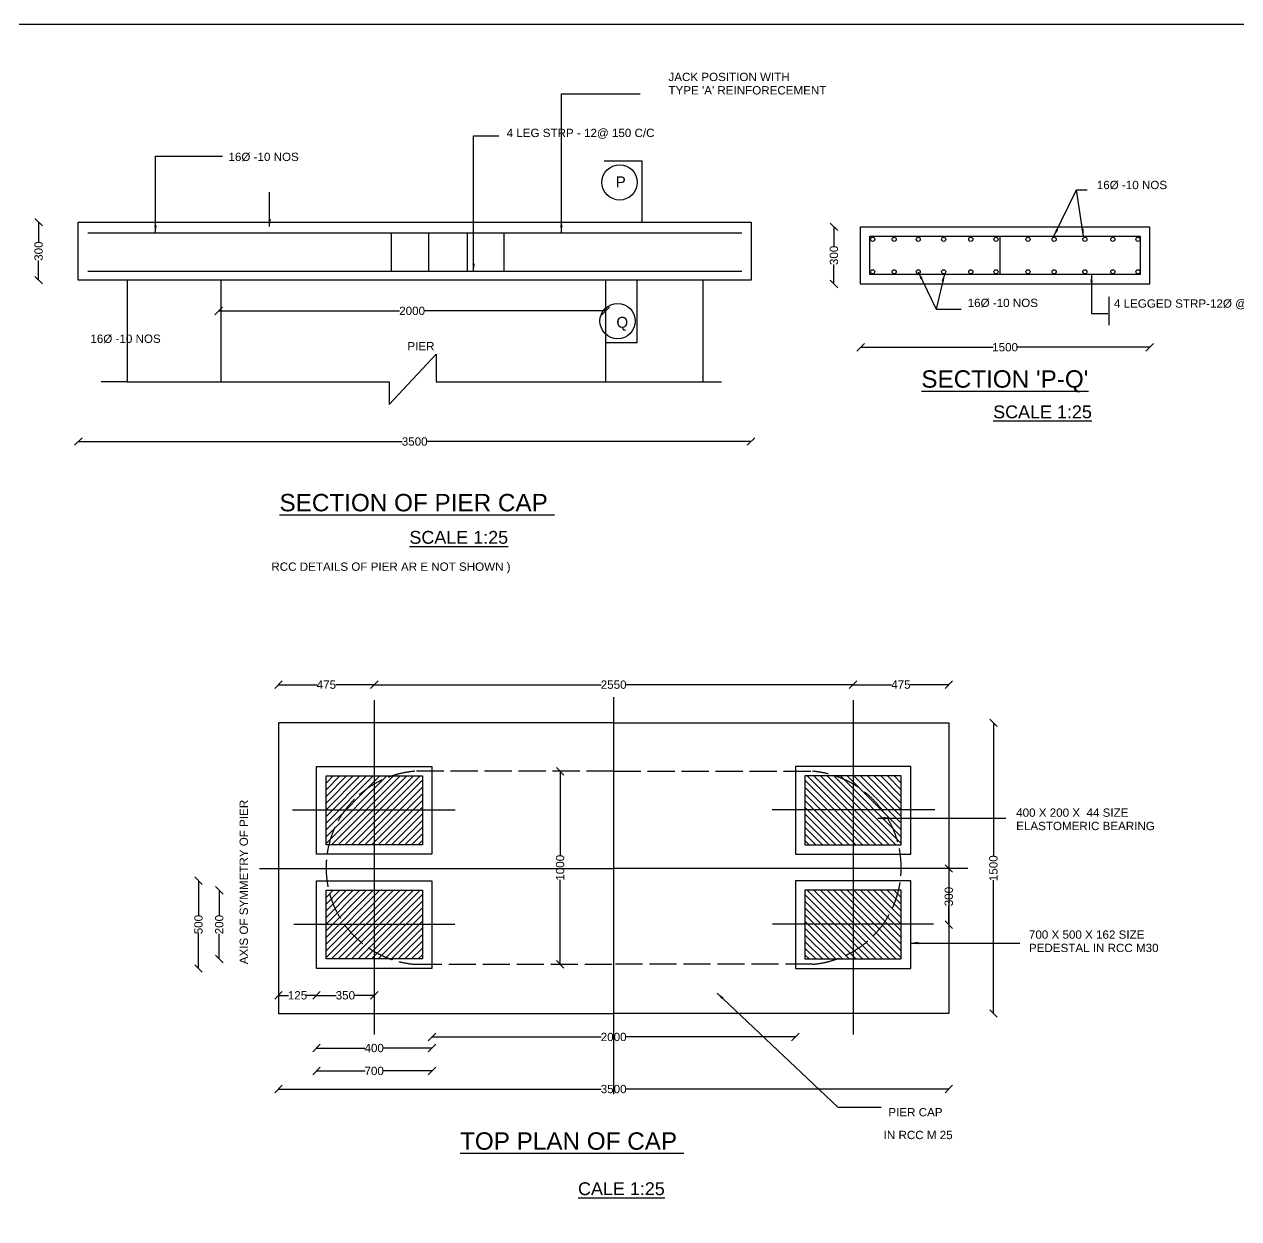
# Model space of a CAD drawing. Header units: millimetres. Extents: x -53245626 to -53218428, y 22137846 to 22155832.
# Drawn here: x -53241518 to -53233479, y 22147926 to 22155832 of the extents above; entities that cross this region are included whole.
import ezdxf

# ---------------------------------------------------------------- set-up
doc = ezdxf.new("R2010")
doc.units = ezdxf.units.MM
doc.header["$MEASUREMENT"] = 0
doc.linetypes.add('ACAD_ISO02W100', pattern=[15, 12, -3])
for name, color, linetype in [('DIMENSIONS', 7, 'Continuous'), ('DRAWING', 2, 'Continuous'), ('TEXT', 1, 'Continuous')]:
    doc.layers.add(name, color=color, linetype=linetype)
doc.styles.get("Standard").update_dxf_attribs({"font": 'arial.ttf', "height": 55})
doc.dimstyles.get("Standard").update_dxf_attribs({"dimtxt": 55, "dimasz": 50, "dimexe": 0.18, "dimexo": 0.0625, "dimgap": 0.09, "dimtad": 0, "dimdec": 0, "dimzin": 0, "dimdsep": 46, "dimtxsty": 'Standard', "dimblk": 'OBLIQUE', "dimcen": 0.09, "dimse1": 1, "dimse2": 1, "dimadec": 0, "dimazin": 0, "dimtfac": 1, "dimtdec": 0, "dimtofl": 0, "dimtmove": 0, "dimatfit": 3, "dimfxl": 1, "dimtolj": 1, "dimtzin": 0, "dimarcsym": 0})

# ---------------------------------------------------------------- blocks, each defined once
blk = doc.blocks.new('_Oblique')
at = {"color": 0, "linetype": 'ByBlock', "lineweight": -2}
blk.add_line((-0.5, -0.5), (0.5, 0.5), dxfattribs=at)
blk = doc.blocks.new('*D112')
at = {"layer": 'Defpoints', "color": 0, "transparency": 16777216}
for p in [(-53239584, 22149582.5), (-53239835.4, 22149563), (-53239584, 22149404.5)]:
    blk.add_point(p, dxfattribs=at)
at = {"layer": 'DIMENSIONS', "color": 0, "lineweight": -2, "transparency": 16777216}
for p, q in [((-53239835.4, 22149404.5), (-53239768.2, 22149404.5)), ((-53239584, 22149404.5), (-53239651.2, 22149404.5))]:
    blk.add_line(p, q, dxfattribs=at)
at = {"layer": 'DIMENSIONS', "color": 0, "lineweight": -2, "transparency": 16777216, "xscale": 50, "yscale": 50, "zscale": 50, "rotation": 180}
blk.add_blockref('_Oblique', (-53239835.4, 22149404.5), dxfattribs=at)
at = {"layer": 'DIMENSIONS', "color": 0, "lineweight": -2, "transparency": 16777216, "xscale": 50, "yscale": 50, "zscale": 50}
blk.add_blockref('_Oblique', (-53239584, 22149404.5), dxfattribs=at)
at = {"layer": 'DIMENSIONS', "color": 0, "transparency": 16777216, "insert": (-53239709.7, 22149404.5), "char_height": 55, "attachment_point": 5}
blk.add_mtext('\\A1;125', dxfattribs=at)
blk = doc.blocks.new('*D113')
at = {"layer": 'Defpoints', "color": 0, "transparency": 16777216}
for p in [(-53239584, 22149582.5), (-53239201.3, 22149582.5), (-53239201.3, 22149404.5)]:
    blk.add_point(p, dxfattribs=at)
at = {"layer": 'DIMENSIONS', "color": 0, "lineweight": -2, "transparency": 16777216}
for p, q in [((-53239584, 22149404.5), (-53239453.4, 22149404.5)), ((-53239201.3, 22149404.5), (-53239331.9, 22149404.5))]:
    blk.add_line(p, q, dxfattribs=at)
at = {"layer": 'DIMENSIONS', "color": 0, "lineweight": -2, "transparency": 16777216, "xscale": 50, "yscale": 50, "zscale": 50, "rotation": 180}
blk.add_blockref('_Oblique', (-53239584, 22149404.5), dxfattribs=at)
at = {"layer": 'DIMENSIONS', "color": 0, "lineweight": -2, "transparency": 16777216, "xscale": 50, "yscale": 50, "zscale": 50}
blk.add_blockref('_Oblique', (-53239201.3, 22149404.5), dxfattribs=at)
at = {"layer": 'DIMENSIONS', "color": 0, "transparency": 16777216, "insert": (-53239392.7, 22149404.5), "char_height": 55, "attachment_point": 5}
blk.add_mtext('\\A1;350', dxfattribs=at)
blk = doc.blocks.new('*D114')
at = {"layer": 'Defpoints', "color": 0, "transparency": 16777216}
for p in [(-53237971, 22150888), (-53237971, 22149610.4), (-53237971, 22149610.4)]:
    blk.add_point(p, dxfattribs=at)
at = {"layer": 'DIMENSIONS', "color": 0, "lineweight": -2, "transparency": 16777216}
for p, q in [((-53237971, 22150888), (-53237971, 22150328.7)), ((-53237971, 22149610.4), (-53237971, 22150169.6))]:
    blk.add_line(p, q, dxfattribs=at)
at = {"layer": 'DIMENSIONS', "color": 0, "lineweight": -2, "transparency": 16777216, "xscale": 50, "yscale": 50, "zscale": 50}
for p, rotation in [((-53237971, 22150888), 90), ((-53237971, 22149610.4), 270)]:
    blk.add_blockref('_Oblique', p, dxfattribs=dict(at, rotation=rotation))
at = {"layer": 'DIMENSIONS', "color": 0, "transparency": 16777216, "insert": (-53237971, 22150249.2), "char_height": 55, "attachment_point": 5, "rotation": 90}
blk.add_mtext('\\A1;1000', dxfattribs=at)
blk = doc.blocks.new('*D115')
at = {"layer": 'Defpoints', "color": 0, "transparency": 16777216}
for p in [(-53239201.3, 22151461), (-53239835.4, 22151208.2), (-53239201.3, 22151208.2)]:
    blk.add_point(p, dxfattribs=at)
at = {"layer": 'DIMENSIONS', "color": 0, "lineweight": -2, "transparency": 16777216}
for p, q in [((-53239835.4, 22151461), (-53239580.5, 22151461)), ((-53239201.3, 22151461), (-53239456.2, 22151461))]:
    blk.add_line(p, q, dxfattribs=at)
at = {"layer": 'DIMENSIONS', "color": 0, "lineweight": -2, "transparency": 16777216, "xscale": 50, "yscale": 50, "zscale": 50, "rotation": 180}
blk.add_blockref('_Oblique', (-53239835.4, 22151461), dxfattribs=at)
at = {"layer": 'DIMENSIONS', "color": 0, "lineweight": -2, "transparency": 16777216, "xscale": 50, "yscale": 50, "zscale": 50}
blk.add_blockref('_Oblique', (-53239201.3, 22151461), dxfattribs=at)
at = {"layer": 'DIMENSIONS', "color": 0, "transparency": 16777216, "insert": (-53239518.4, 22151461), "char_height": 55, "attachment_point": 5}
blk.add_mtext('\\A1;475', dxfattribs=at)
blk = doc.blocks.new('*D116')
at = {"layer": 'Defpoints', "color": 0, "transparency": 16777216}
for p in [(-53236032.1, 22151461), (-53239201.3, 22151208.2), (-53236032.1, 22151208.2)]:
    blk.add_point(p, dxfattribs=at)
at = {"layer": 'DIMENSIONS', "color": 0, "lineweight": -2, "transparency": 16777216}
for p, q in [((-53239201.3, 22151461), (-53237699.3, 22151461)), ((-53236032.1, 22151461), (-53237534.1, 22151461))]:
    blk.add_line(p, q, dxfattribs=at)
at = {"layer": 'DIMENSIONS', "color": 0, "lineweight": -2, "transparency": 16777216, "xscale": 50, "yscale": 50, "zscale": 50, "rotation": 180}
blk.add_blockref('_Oblique', (-53239201.3, 22151461), dxfattribs=at)
at = {"layer": 'DIMENSIONS', "color": 0, "lineweight": -2, "transparency": 16777216, "xscale": 50, "yscale": 50, "zscale": 50}
blk.add_blockref('_Oblique', (-53236032.1, 22151461), dxfattribs=at)
at = {"layer": 'DIMENSIONS', "color": 0, "transparency": 16777216, "insert": (-53237616.7, 22151461), "char_height": 55, "attachment_point": 5}
blk.add_mtext('\\A1;2550', dxfattribs=at)
blk = doc.blocks.new('*D117')
at = {"layer": 'Defpoints', "color": 0, "transparency": 16777216}
for p in [(-53235398, 22151461), (-53236032.1, 22151208.2), (-53235398, 22151208.2)]:
    blk.add_point(p, dxfattribs=at)
at = {"layer": 'DIMENSIONS', "color": 0, "lineweight": -2, "transparency": 16777216}
for p, q in [((-53236032.1, 22151461), (-53235777.2, 22151461)), ((-53235398, 22151461), (-53235652.9, 22151461))]:
    blk.add_line(p, q, dxfattribs=at)
at = {"layer": 'DIMENSIONS', "color": 0, "lineweight": -2, "transparency": 16777216, "xscale": 50, "yscale": 50, "zscale": 50, "rotation": 180}
blk.add_blockref('_Oblique', (-53236032.1, 22151461), dxfattribs=at)
at = {"layer": 'DIMENSIONS', "color": 0, "lineweight": -2, "transparency": 16777216, "xscale": 50, "yscale": 50, "zscale": 50}
blk.add_blockref('_Oblique', (-53235398, 22151461), dxfattribs=at)
at = {"layer": 'DIMENSIONS', "color": 0, "transparency": 16777216, "insert": (-53235715, 22151461), "char_height": 55, "attachment_point": 5}
blk.add_mtext('\\A1;475', dxfattribs=at)
blk = doc.blocks.new('*D118')
at = {"layer": 'Defpoints', "color": 0, "transparency": 16777216}
for p in [(-53235649.4, 22150244), (-53235398, 22150244), (-53235649.4, 22149872.9)]:
    blk.add_point(p, dxfattribs=at)
at = {"layer": 'DIMENSIONS', "color": 0, "lineweight": -2, "transparency": 16777216}
for p, q in [((-53235398, 22150244), (-53235398, 22150119.2)), ((-53235398, 22149872.9), (-53235398, 22149997.7))]:
    blk.add_line(p, q, dxfattribs=at)
at = {"layer": 'DIMENSIONS', "color": 0, "lineweight": -2, "transparency": 16777216, "xscale": 50, "yscale": 50, "zscale": 50}
for p, rotation in [((-53235398, 22150244), 90), ((-53235398, 22149872.9), 270)]:
    blk.add_blockref('_Oblique', p, dxfattribs=dict(at, rotation=rotation))
at = {"layer": 'DIMENSIONS', "color": 0, "transparency": 16777216, "insert": (-53235398, 22150058.4), "char_height": 55, "attachment_point": 5, "rotation": 90}
blk.add_mtext('\\A1;300', dxfattribs=at)
blk = doc.blocks.new('*D119')
at = {"layer": 'Defpoints', "color": 0, "transparency": 16777216}
for p in [(-53235398, 22151208.2), (-53235398, 22149284.2), (-53235102.5, 22149284.2)]:
    blk.add_point(p, dxfattribs=at)
at = {"layer": 'DIMENSIONS', "color": 0, "lineweight": -2, "transparency": 16777216}
for p, q in [((-53235102.5, 22151208.2), (-53235102.5, 22150325.8)), ((-53235102.5, 22149284.2), (-53235102.5, 22150166.7))]:
    blk.add_line(p, q, dxfattribs=at)
at = {"layer": 'DIMENSIONS', "color": 0, "lineweight": -2, "transparency": 16777216, "xscale": 50, "yscale": 50, "zscale": 50}
for p, rotation in [((-53235102.5, 22151208.2), 90), ((-53235102.5, 22149284.2), 270)]:
    blk.add_blockref('_Oblique', p, dxfattribs=dict(at, rotation=rotation))
at = {"layer": 'DIMENSIONS', "color": 0, "transparency": 16777216, "insert": (-53235102.5, 22150246.2), "char_height": 55, "attachment_point": 5, "rotation": 90}
blk.add_mtext('\\A1;1500', dxfattribs=at)
blk = doc.blocks.new('*D120')
at = {"layer": 'Defpoints', "color": 0, "transparency": 16777216}
for p in [(-53239584, 22150163.3), (-53240365, 22149582.5), (-53239584, 22149582.5)]:
    blk.add_point(p, dxfattribs=at)
at = {"layer": 'DIMENSIONS', "color": 0, "lineweight": -2, "transparency": 16777216}
for p, q in [((-53240365, 22150163.3), (-53240365, 22149933.6)), ((-53240365, 22149582.5), (-53240365, 22149812.1))]:
    blk.add_line(p, q, dxfattribs=at)
at = {"layer": 'DIMENSIONS', "color": 0, "lineweight": -2, "transparency": 16777216, "xscale": 50, "yscale": 50, "zscale": 50}
for p, rotation in [((-53240365, 22150163.3), 90), ((-53240365, 22149582.5), 270)]:
    blk.add_blockref('_Oblique', p, dxfattribs=dict(at, rotation=rotation))
at = {"layer": 'DIMENSIONS', "color": 0, "transparency": 16777216, "insert": (-53240365, 22149872.9), "char_height": 55, "attachment_point": 5, "rotation": 90}
blk.add_mtext('\\A1;500', dxfattribs=at)
blk = doc.blocks.new('*D121')
at = {"layer": 'Defpoints', "color": 0, "transparency": 16777216}
for p in [(-53239337, 22150100.2), (-53240227.5, 22149645.5), (-53239337, 22149645.5)]:
    blk.add_point(p, dxfattribs=at)
at = {"layer": 'DIMENSIONS', "color": 0, "lineweight": -2, "transparency": 16777216}
for p, q in [((-53240227.5, 22150100.2), (-53240227.5, 22149934.1)), ((-53240227.5, 22149645.5), (-53240227.5, 22149811.7))]:
    blk.add_line(p, q, dxfattribs=at)
at = {"layer": 'DIMENSIONS', "color": 0, "lineweight": -2, "transparency": 16777216, "xscale": 50, "yscale": 50, "zscale": 50}
for p, rotation in [((-53240227.5, 22150100.2), 90), ((-53240227.5, 22149645.5), 270)]:
    blk.add_blockref('_Oblique', p, dxfattribs=dict(at, rotation=rotation))
at = {"layer": 'DIMENSIONS', "color": 0, "transparency": 16777216, "insert": (-53240227.5, 22149872.9), "char_height": 55, "attachment_point": 5, "rotation": 90}
blk.add_mtext('\\A1;200', dxfattribs=at)
blk = doc.blocks.new('*D122')
at = {"layer": 'Defpoints', "color": 0, "transparency": 16777216}
for p in [(-53239584, 22149582.5), (-53238819.8, 22149582.5), (-53238819.8, 22149055.5)]:
    blk.add_point(p, dxfattribs=at)
at = {"layer": 'DIMENSIONS', "color": 0, "lineweight": -2, "transparency": 16777216}
for p, q in [((-53239584, 22149055.5), (-53239263.7, 22149055.5)), ((-53238819.8, 22149055.5), (-53239140, 22149055.5))]:
    blk.add_line(p, q, dxfattribs=at)
at = {"layer": 'DIMENSIONS', "color": 0, "lineweight": -2, "transparency": 16777216, "xscale": 50, "yscale": 50, "zscale": 50, "rotation": 180}
blk.add_blockref('_Oblique', (-53239584, 22149055.5), dxfattribs=at)
at = {"layer": 'DIMENSIONS', "color": 0, "lineweight": -2, "transparency": 16777216, "xscale": 50, "yscale": 50, "zscale": 50}
blk.add_blockref('_Oblique', (-53238819.8, 22149055.5), dxfattribs=at)
at = {"layer": 'DIMENSIONS', "color": 0, "transparency": 16777216, "insert": (-53239201.9, 22149055.5), "char_height": 55, "attachment_point": 5}
blk.add_mtext('\\A1;400', dxfattribs=at)
blk = doc.blocks.new('*D123')
at = {"layer": 'Defpoints', "color": 0, "transparency": 16777216}
for p in [(-53239584, 22149582.5), (-53238819.8, 22149582.5), (-53238819.8, 22148904)]:
    blk.add_point(p, dxfattribs=at)
at = {"layer": 'DIMENSIONS', "color": 0, "lineweight": -2, "transparency": 16777216}
for p, q in [((-53239584, 22148904), (-53239262.4, 22148904)), ((-53238819.8, 22148904), (-53239141.3, 22148904))]:
    blk.add_line(p, q, dxfattribs=at)
at = {"layer": 'DIMENSIONS', "color": 0, "lineweight": -2, "transparency": 16777216, "xscale": 50, "yscale": 50, "zscale": 50, "rotation": 180}
blk.add_blockref('_Oblique', (-53239584, 22148904), dxfattribs=at)
at = {"layer": 'DIMENSIONS', "color": 0, "lineweight": -2, "transparency": 16777216, "xscale": 50, "yscale": 50, "zscale": 50}
blk.add_blockref('_Oblique', (-53238819.8, 22148904), dxfattribs=at)
at = {"layer": 'DIMENSIONS', "color": 0, "transparency": 16777216, "insert": (-53239201.9, 22148904), "char_height": 55, "attachment_point": 5}
blk.add_mtext('\\A1;700', dxfattribs=at)
blk = doc.blocks.new('*D124')
at = {"layer": 'Defpoints', "color": 0, "transparency": 16777216}
for p in [(-53238819.8, 22149610.4), (-53236413.6, 22149582.5), (-53236413.6, 22149129)]:
    blk.add_point(p, dxfattribs=at)
at = {"layer": 'DIMENSIONS', "color": 0, "lineweight": -2, "transparency": 16777216}
for p, q in [((-53238819.8, 22149129), (-53237699.3, 22149129)), ((-53236413.6, 22149129), (-53237534.1, 22149129))]:
    blk.add_line(p, q, dxfattribs=at)
at = {"layer": 'DIMENSIONS', "color": 0, "lineweight": -2, "transparency": 16777216, "xscale": 50, "yscale": 50, "zscale": 50, "rotation": 180}
blk.add_blockref('_Oblique', (-53238819.8, 22149129), dxfattribs=at)
at = {"layer": 'DIMENSIONS', "color": 0, "lineweight": -2, "transparency": 16777216, "xscale": 50, "yscale": 50, "zscale": 50}
blk.add_blockref('_Oblique', (-53236413.6, 22149129), dxfattribs=at)
at = {"layer": 'DIMENSIONS', "color": 0, "transparency": 16777216, "insert": (-53237616.7, 22149129), "char_height": 55, "attachment_point": 5}
blk.add_mtext('\\A1;2000', dxfattribs=at)
blk = doc.blocks.new('*D125')
at = {"layer": 'Defpoints', "color": 0, "transparency": 16777216}
for p in [(-53239835.4, 22149284.2), (-53235398, 22149284.2), (-53235398, 22148784)]:
    blk.add_point(p, dxfattribs=at)
at = {"layer": 'DIMENSIONS', "color": 0, "lineweight": -2, "transparency": 16777216}
for p, q in [((-53239835.4, 22148784), (-53237698.8, 22148784)), ((-53235398, 22148784), (-53237534.6, 22148784))]:
    blk.add_line(p, q, dxfattribs=at)
at = {"layer": 'DIMENSIONS', "color": 0, "lineweight": -2, "transparency": 16777216, "xscale": 50, "yscale": 50, "zscale": 50, "rotation": 180}
blk.add_blockref('_Oblique', (-53239835.4, 22148784), dxfattribs=at)
at = {"layer": 'DIMENSIONS', "color": 0, "lineweight": -2, "transparency": 16777216, "xscale": 50, "yscale": 50, "zscale": 50}
blk.add_blockref('_Oblique', (-53235398, 22148784), dxfattribs=at)
at = {"layer": 'DIMENSIONS', "color": 0, "transparency": 16777216, "insert": (-53237616.7, 22148784), "char_height": 55, "attachment_point": 5}
blk.add_mtext('\\A1;3500', dxfattribs=at)
blk = doc.blocks.new('*D147')
at = {"layer": 'Defpoints', "color": 0, "transparency": 16777216}
for p in [(-53235982, 22154492), (-53236158.5, 22154113.2), (-53235982, 22154113.2)]:
    blk.add_point(p, dxfattribs=at)
at = {"layer": 'DIMENSIONS', "color": 0, "lineweight": -2, "transparency": 16777216}
for p, q in [((-53236158.5, 22154492), (-53236158.5, 22154363.3)), ((-53236158.5, 22154113.2), (-53236158.5, 22154241.8))]:
    blk.add_line(p, q, dxfattribs=at)
at = {"layer": 'DIMENSIONS', "color": 0, "lineweight": -2, "transparency": 16777216, "xscale": 50, "yscale": 50, "zscale": 50}
for p, rotation in [((-53236158.5, 22154492), 90), ((-53236158.5, 22154113.2), 270)]:
    blk.add_blockref('_Oblique', p, dxfattribs=dict(at, rotation=rotation))
at = {"layer": 'DIMENSIONS', "color": 0, "transparency": 16777216, "insert": (-53236158.5, 22154302.6), "char_height": 55, "attachment_point": 5, "rotation": 90}
blk.add_mtext('\\A1;300', dxfattribs=at)
blk = doc.blocks.new('*D148')
at = {"layer": 'Defpoints', "color": 0, "transparency": 16777216}
for p in [(-53235982, 22154119), (-53234068.8, 22154113.2), (-53234068.8, 22153694.5)]:
    blk.add_point(p, dxfattribs=at)
at = {"layer": 'DIMENSIONS', "color": 0, "lineweight": -2, "transparency": 16777216}
for p, q in [((-53235982, 22153694.5), (-53235104.9, 22153694.5)), ((-53234068.8, 22153694.5), (-53234945.9, 22153694.5))]:
    blk.add_line(p, q, dxfattribs=at)
at = {"layer": 'DIMENSIONS', "color": 0, "lineweight": -2, "transparency": 16777216, "xscale": 50, "yscale": 50, "zscale": 50, "rotation": 180}
blk.add_blockref('_Oblique', (-53235982, 22153694.5), dxfattribs=at)
at = {"layer": 'DIMENSIONS', "color": 0, "lineweight": -2, "transparency": 16777216, "xscale": 50, "yscale": 50, "zscale": 50}
blk.add_blockref('_Oblique', (-53234068.8, 22153694.5), dxfattribs=at)
at = {"layer": 'DIMENSIONS', "color": 0, "transparency": 16777216, "insert": (-53235025.4, 22153694.5), "char_height": 55, "attachment_point": 5}
blk.add_mtext('\\A1;1500', dxfattribs=at)
blk = doc.blocks.new('*D149')
at = {"layer": 'Defpoints', "color": 0, "transparency": 16777216}
for p in [(-53241160.7, 22154139), (-53236707.2, 22154139), (-53236707.2, 22153070.5)]:
    blk.add_point(p, dxfattribs=at)
at = {"layer": 'DIMENSIONS', "color": 0, "lineweight": -2, "transparency": 16777216}
for p, q in [((-53241160.7, 22153070.5), (-53239016, 22153070.5)), ((-53236707.2, 22153070.5), (-53238851.8, 22153070.5))]:
    blk.add_line(p, q, dxfattribs=at)
at = {"layer": 'DIMENSIONS', "color": 0, "lineweight": -2, "transparency": 16777216, "xscale": 50, "yscale": 50, "zscale": 50, "rotation": 180}
blk.add_blockref('_Oblique', (-53241160.7, 22153070.5), dxfattribs=at)
at = {"layer": 'DIMENSIONS', "color": 0, "lineweight": -2, "transparency": 16777216, "xscale": 50, "yscale": 50, "zscale": 50}
blk.add_blockref('_Oblique', (-53236707.2, 22153070.5), dxfattribs=at)
at = {"layer": 'DIMENSIONS', "color": 0, "transparency": 16777216, "insert": (-53238933.9, 22153070.5), "char_height": 55, "attachment_point": 5}
blk.add_mtext('\\A1;3500', dxfattribs=at)
blk = doc.blocks.new('*D150')
at = {"layer": 'Defpoints', "color": 0, "transparency": 16777216}
for p in [(-53241160.7, 22154522.5), (-53241423.5, 22154139), (-53241160.7, 22154139)]:
    blk.add_point(p, dxfattribs=at)
at = {"layer": 'DIMENSIONS', "color": 0, "lineweight": -2, "transparency": 16777216}
for p, q in [((-53241423.5, 22154522.5), (-53241423.5, 22154391.5)), ((-53241423.5, 22154139), (-53241423.5, 22154270))]:
    blk.add_line(p, q, dxfattribs=at)
at = {"layer": 'DIMENSIONS', "color": 0, "lineweight": -2, "transparency": 16777216, "xscale": 50, "yscale": 50, "zscale": 50}
for p, rotation in [((-53241423.5, 22154522.5), 90), ((-53241423.5, 22154139), 270)]:
    blk.add_blockref('_Oblique', p, dxfattribs=dict(at, rotation=rotation))
at = {"layer": 'DIMENSIONS', "color": 0, "transparency": 16777216, "insert": (-53241423.5, 22154330.8), "char_height": 55, "attachment_point": 5, "rotation": 90}
blk.add_mtext('\\A1;300', dxfattribs=at)
blk = doc.blocks.new('*D151')
at = {"layer": 'Defpoints', "color": 0, "transparency": 16777216}
for p in [(-53240231.5, 22153924), (-53237670.2, 22153935.2), (-53237670.2, 22153924)]:
    blk.add_point(p, dxfattribs=at)
at = {"layer": 'DIMENSIONS', "color": 0, "lineweight": -2, "transparency": 16777216}
for p, q in [((-53240231.5, 22153935.2), (-53239033.4, 22153935.2)), ((-53237670.2, 22153935.2), (-53238868.2, 22153935.2))]:
    blk.add_line(p, q, dxfattribs=at)
at = {"layer": 'DIMENSIONS', "color": 0, "lineweight": -2, "transparency": 16777216, "xscale": 50, "yscale": 50, "zscale": 50, "rotation": 180}
blk.add_blockref('_Oblique', (-53240231.5, 22153935.2), dxfattribs=at)
at = {"layer": 'DIMENSIONS', "color": 0, "lineweight": -2, "transparency": 16777216, "xscale": 50, "yscale": 50, "zscale": 50}
blk.add_blockref('_Oblique', (-53237670.2, 22153935.2), dxfattribs=at)
at = {"layer": 'DIMENSIONS', "color": 0, "transparency": 16777216, "insert": (-53238950.8, 22153935.2), "char_height": 55, "attachment_point": 5}
blk.add_mtext('\\A1;2000', dxfattribs=at)

msp = doc.modelspace()

# ---------------------------------------------------------------- hatches: boundary and pattern name
at = {"layer": 'DRAWING'}
h = msp.add_hatch(dxfattribs=at)
h.set_pattern_fill('ANSI31', color=0, scale=250, style=0)
h.set_pattern_definition([(45, (2523.824, -1744.437), (-22.097086912, 22.097086912), [])])
h.paths.add_polyline_path([(-53239520.9, 22150856.6), (-53238882.8, 22150856.6), (-53238882.8, 22150401.9), (-53239520.9, 22150401.9)])
h = msp.add_hatch(dxfattribs=at)
h.set_pattern_fill('ANSI31', color=0, scale=250, style=0)
h.set_pattern_definition([(135, (-106477757.22, -1744.437), (22.097086912, 22.097086912), [])])
h.paths.add_polyline_path([(-53235712.5, 22150856.6), (-53236350.6, 22150856.6), (-53236350.6, 22150401.9), (-53235712.5, 22150401.9)])
h = msp.add_hatch(dxfattribs=at)
h.set_pattern_fill('ANSI31', color=0, scale=250, style=0)
h.set_pattern_definition([(45, (2523.75, -2500.82), (-22.097086912, 22.097086912), [])])
h.paths.add_polyline_path([(-53239520.9, 22150100.2), (-53238882.8, 22150100.2), (-53238882.8, 22149645.5), (-53239520.9, 22149645.5)])
h = msp.add_hatch(dxfattribs=at)
h.set_pattern_fill('ANSI31', color=0, scale=250, style=0)
h.set_pattern_definition([(135, (-106477757.146, -2500.82), (22.097086912, 22.097086912), [])])
h.paths.add_polyline_path([(-53235712.5, 22150100.2), (-53236350.6, 22150100.2), (-53236350.6, 22149645.5), (-53235712.5, 22149645.5)])

# ---------------------------------------------------------------- linework, layer by layer
at = {"layer": 'DIMENSIONS', "color": 0}
msp.add_lwpolyline([(-53218449.6, 22137845.5), (-53245626, 22137845.5), (-53245626, 22155832.5), (-53218449.6, 22155832.5)], close=True, dxfattribs=at)
for points in [[(-53237679, 22154929.5), (-53237431, 22154929.5), (-53237431, 22154522.5)], [(-53240215, 22153466.4), (-53240215, 22154139)], [(-53234338.5, 22154029), (-53234338.5, 22153840.5)]]:
    msp.add_lwpolyline(points, dxfattribs=at)
at = {"layer": 'DRAWING', "color": 0}
for points in [[(-53241160.7, 22154522.5), (-53236707.2, 22154522.5), (-53236707.2, 22154139), (-53241160.7, 22154139)], [(-53235982, 22154492), (-53234068.8, 22154492), (-53234068.8, 22154113.2), (-53235982, 22154113.2)], [(-53235920.1, 22154430), (-53234130.7, 22154430), (-53234130.7, 22154175.2), (-53235920.1, 22154175.2)], [(-53239583.9, 22150919.7), (-53238819.7, 22150919.7), (-53238819.7, 22150338.8), (-53239583.9, 22150338.8)], [(-53239520.9, 22150856.6), (-53238882.8, 22150856.6), (-53238882.8, 22150401.9), (-53239520.9, 22150401.9)], [(-53235649.5, 22150919.7), (-53236413.7, 22150919.7), (-53236413.7, 22150338.8), (-53235649.5, 22150338.8)], [(-53235712.5, 22150856.6), (-53236350.6, 22150856.6), (-53236350.6, 22150401.9), (-53235712.5, 22150401.9)], [(-53239584, 22150163.3), (-53238819.8, 22150163.3), (-53238819.8, 22149582.5), (-53239584, 22149582.5)], [(-53235649.4, 22150163.3), (-53236413.6, 22150163.3), (-53236413.6, 22149582.5), (-53235649.4, 22149582.5)], [(-53239520.9, 22150100.2), (-53238882.8, 22150100.2), (-53238882.8, 22149645.5), (-53239520.9, 22149645.5)], [(-53235712.5, 22150100.2), (-53236350.6, 22150100.2), (-53236350.6, 22149645.5), (-53235712.5, 22149645.5)]]:
    msp.add_lwpolyline(points, close=True, dxfattribs=at)
for points in [[(-53241098.2, 22154451.6), (-53236768.2, 22154451.6)], [(-53239088.6, 22154451.6), (-53239088.6, 22154197.7)], [(-53238842, 22154451.6), (-53238842, 22154197.7)], [(-53238585.5, 22154451.6), (-53238585.5, 22154197.7)], [(-53238343, 22154451.6), (-53238343, 22154197.7)], [(-53235060.8, 22154430), (-53235060.8, 22154175.2)], [(-53241098.2, 22154197.7), (-53236768.2, 22154197.7)], [(-53240837.7, 22154139), (-53240837.7, 22153466.4), (-53241009.5, 22153466.4)], [(-53237670.2, 22154139), (-53237670.2, 22153466.4)], [(-53237670.2, 22153725.1), (-53237460.2, 22153725.1), (-53237460.2, 22154139)], [(-53237025.8, 22154139), (-53237025.8, 22153466.4)], [(-53240837.7, 22153466.4), (-53239102.2, 22153466.4), (-53239102.2, 22153316.6), (-53238791, 22153647.9), (-53238791, 22153466.4), (-53236901.8, 22153466.4)], [(-53239201.3, 22151359.1), (-53239201.3, 22149145.2), (-53239201.3, 22149145.2)], [(-53237616.7, 22151379.5), (-53237616.7, 22148751.3)], [(-53237616.7, 22151379.5), (-53237616.7, 22148751.3)], [(-53236032.1, 22151359.1), (-53236032.1, 22149145.2), (-53236032.1, 22149145.2)], [(-53237616.7, 22151208.2), (-53239835.4, 22151208.2), (-53239835.4, 22149284.2), (-53237616.7, 22149284.2)], [(-53237616.7, 22151208.2), (-53235398, 22151208.2), (-53235398, 22149284.2), (-53237616.7, 22149284.2)], [(-53239743.3, 22150631.9), (-53238666.4, 22150631.9)], [(-53235490.1, 22150631.9), (-53236567, 22150631.9)], [(-53239960.6, 22150244), (-53237616.7, 22150244)], [(-53235272.8, 22150244), (-53237616.7, 22150244)], [(-53239734.3, 22149875.5), (-53238668.5, 22149875.5)], [(-53235499.1, 22149875.5), (-53236564.9, 22149875.5)]]:
    msp.add_lwpolyline(points, dxfattribs=at)
at = {"layer": 'DRAWING', "color": 0, "linetype": 'ACAD_ISO02W100', "ltscale": 15}
for points in [[(-53237616.7, 22150888), (-53238933.6, 22150888, 0.918412), (-53238933.6, 22149610.4), (-53237616.7, 22149610.4)], [(-53237616.7, 22150888), (-53236299.8, 22150888, -0.918412), (-53236299.8, 22149610.4), (-53237616.7, 22149610.4)]]:
    msp.add_lwpolyline(points, format="xyb", dxfattribs=at)
at = {"layer": 'DRAWING', "color": 0}
for centre, radius in [((-53237577.6, 22154785.9), 116.8), ((-53235902.4, 22154409.1), 13.7), ((-53235759.6, 22154409.1), 13.7), ((-53235600.3, 22154409.1), 13.7), ((-53235432, 22154409.1), 13.7), ((-53235252.7, 22154409.1), 13.7), ((-53235085.6, 22154409.1), 13.7), ((-53234873.6, 22154409.1), 13.7), ((-53234700.9, 22154409.1), 13.7), ((-53234497.3, 22154409.1), 13.7), ((-53234312.4, 22154409.1), 13.7), ((-53234145.3, 22154409.1), 13.7), ((-53235902.4, 22154194.1), 13.7), ((-53235759.6, 22154194.1), 13.7), ((-53235600.3, 22154194.1), 13.7), ((-53235432, 22154194.1), 13.7), ((-53235252.7, 22154194.1), 13.7), ((-53235085.6, 22154194.1), 13.7), ((-53234873.6, 22154194.1), 13.7), ((-53234700.9, 22154194.1), 13.7), ((-53234497.3, 22154194.1), 13.7), ((-53234312.4, 22154194.1), 13.7), ((-53234145.3, 22154194.1), 13.7), ((-53237590.6, 22153867.9), 116.8)]:
    msp.add_circle(centre, radius, dxfattribs=at)

# ---------------------------------------------------------------- texts
at = {"layer": 'TEXT', "color": 0}
for s, height, p in [('JACK POSITION WITH ', 55, (-53237253.9, 22155456.5)), ("TYPE 'A' REINFORECEMENT ", 55, (-53237253.9, 22155368.1)), ('4 LEG STRP - 12@ 150 C/C', 55, (-53238325.1, 22155086)), ('16Ø -10 NOS', 55, (-53240166.5, 22154927.5)), ('P', 72.2, (-53237603.6, 22154753.5)), ('16Ø -10 NOS', 55, (-53234418.3, 22154741.3)), ('16Ø -10 NOS', 55, (-53235273.1, 22153960.9)), ('4 LEGGED STRP-12Ø @ 150 C/C', 55, (-53234305, 22153956.7)), ('Q', 72.2, (-53237598.9, 22153823.7)), ('16Ø -10 NOS', 55, (-53241080.5, 22153723.6)), ('PIER', 55, (-53238982, 22153674.2)), ("%%USECTION 'P-Q'", 115, (-53235579.7, 22153427.1)), ('%%USCALE 1:25', 85, (-53235104.4, 22153224.4)), ('%%USECTION OF PIER CAP ', 115, (-53239828.8, 22152608.7)), ('%%USCALE 1:25', 85, (-53238968.8, 22152393.8)), ('RCC DETAILS OF PIER AR E NOT SHOWN )', 55, (-53239882.6, 22152214.8)), ('400 X 200 X  44 SIZE', 55, (-53234952, 22150586.6)), ('ELASTOMERIC BEARING ', 55, (-53234952, 22150498.2)), ('700 X 500 X 162 SIZE', 55, (-53234867.6, 22149779.4)), ('PEDESTAL IN RCC M30', 55, (-53234867.6, 22149691.1)), ('PIER CAP ', 55, (-53235798.1, 22148603.7)), ('%%UTOP PLAN OF CAP ', 115, (-53238633.7, 22148382.7)), ('IN RCC M 25', 55, (-53235829.2, 22148452.8)), ('%%UCALE 1:25', 85, (-53237852.6, 22148082.2))]:
    msp.add_text(s, height=height, dxfattribs=at).set_placement(p)
msp.add_text('AXIS OF SYMMETRY OF PIER ', height=55, rotation=90, dxfattribs=at).set_placement((-53240038, 22149610.5))

# ---------------------------------------------------------------- dimensions: what is measured, and where the dimension line sits
at = {"layer": 'DIMENSIONS', "color": 0}
for base, p1, p2, text, picture, middle in [((-53241423.5, 22154139), (-53241160.7, 22154522.5), (-53241160.7, 22154139), '300', '*D150', (-53241423.5, 22154330.8)), ((-53236158.5, 22154113.2), (-53235982, 22154492), (-53235982, 22154113.2), '300', '*D147', (-53236158.5, 22154302.6)), ((-53235102.5, 22149284.2), (-53235398, 22151208.2), (-53235398, 22149284.2), '1500', '*D119', (-53235102.5, 22150246.2)), ((-53237971, 22149610.4), (-53237971, 22150888), (-53237971, 22149610.4), '1000', '*D114', (-53237971, 22150249.2)), ((-53235398, 22150244), (-53235649.4, 22149872.9), (-53235649.4, 22150244), '300', '*D118', (-53235398, 22150058.4)), ((-53240365, 22149582.5), (-53239584, 22150163.3), (-53239584, 22149582.5), '500', '*D120', (-53240365, 22149872.9)), ((-53240227.5, 22149645.5), (-53239337, 22150100.2), (-53239337, 22149645.5), '200', '*D121', (-53240227.5, 22149872.9))]:
    dim = msp.add_linear_dim(base=base, p1=p1, p2=p2, angle=90, text=text, dimstyle='Standard', dxfattribs=at)
    dim.commit()
    dim.dimension.update_dxf_attribs({"geometry": picture, "text_midpoint": middle})
for base, p1, p2, text, picture, middle in [((-53236707.2, 22153070.5), (-53241160.7, 22154139), (-53236707.2, 22154139), '3500', '*D149', (-53238933.9, 22153070.5)), ((-53234068.8, 22153694.5), (-53235982, 22154119), (-53234068.8, 22154113.2), '1500', '*D148', (-53235025.4, 22153694.5)), ((-53237670.2, 22153935.2), (-53240231.5, 22153924), (-53237670.2, 22153924), '2000', '*D151', (-53238950.8, 22153935.2)), ((-53239201.3, 22151461), (-53239835.4, 22151208.2), (-53239201.3, 22151208.2), '475', '*D115', (-53239518.4, 22151461)), ((-53236032.1, 22151461), (-53239201.3, 22151208.2), (-53236032.1, 22151208.2), '2550', '*D116', (-53237616.7, 22151461)), ((-53235398, 22151461), (-53236032.1, 22151208.2), (-53235398, 22151208.2), '475', '*D117', (-53235715, 22151461)), ((-53239584, 22149404.5), (-53239835.4, 22149563), (-53239584, 22149582.5), '125', '*D112', (-53239709.7, 22149404.5)), ((-53239201.3, 22149404.5), (-53239584, 22149582.5), (-53239201.3, 22149582.5), '350', '*D113', (-53239392.7, 22149404.5)), ((-53238819.8, 22149055.5), (-53239584, 22149582.5), (-53238819.8, 22149582.5), '400', '*D122', (-53239201.9, 22149055.5)), ((-53238819.8, 22148904), (-53239584, 22149582.5), (-53238819.8, 22149582.5), '700', '*D123', (-53239201.9, 22148904)), ((-53235398, 22148784), (-53239835.4, 22149284.2), (-53235398, 22149284.2), '3500', '*D125', (-53237616.7, 22148784))]:
    dim = msp.add_linear_dim(base=base, p1=p1, p2=p2, text=text, dimstyle='Standard', dxfattribs=at)
    dim.commit()
    dim.dimension.update_dxf_attribs({"geometry": picture, "text_midpoint": middle})
dim = msp.add_linear_dim(base=(-53236413.6, 22149129), p1=(-53238819.8, 22149610.4), p2=(-53236413.6, 22149582.5), text='2000', dimstyle='Standard', dxfattribs=at)
dim.commit()
dim.dimension.update_dxf_attribs({"geometry": '*D124', "text_midpoint": (-53237616.7, 22149129), "dimtype": 160})

# ---------------------------------------------------------------- leaders
for points in [[(-53237963, 22154451.6), (-53237963, 22155372), (-53237442, 22155372)], [(-53238543.5, 22154197.7), (-53238543.5, 22155095), (-53238376.5, 22155095)], [(-53240650, 22154451.6), (-53240650, 22154959), (-53240206, 22154959)], [(-53239894, 22154494), (-53239894, 22154721.5)], [(-53234702, 22154430), (-53234553, 22154737), (-53234482, 22154737)], [(-53234505.5, 22154430), (-53234553, 22154737)], [(-53235600.3, 22154194.1), (-53235482, 22153946), (-53235316.5, 22153946)], [(-53235426.3, 22154181.7), (-53235482, 22153946)], [(-53234453, 22154175.2), (-53234453, 22153918.5), (-53234345.5, 22153918.5)], [(-53235867, 22150577), (-53235021, 22150577)], [(-53235649.4, 22149751), (-53234928, 22149751)], [(-53236932, 22149420), (-53236132, 22148663.5), (-53235845, 22148663.5)]]:
    msp.add_leader(points, dimstyle='Standard', override={"dimgap": 0.09, "dimtad": 0}, dxfattribs=at)

doc.saveas('drawing.dxf')
